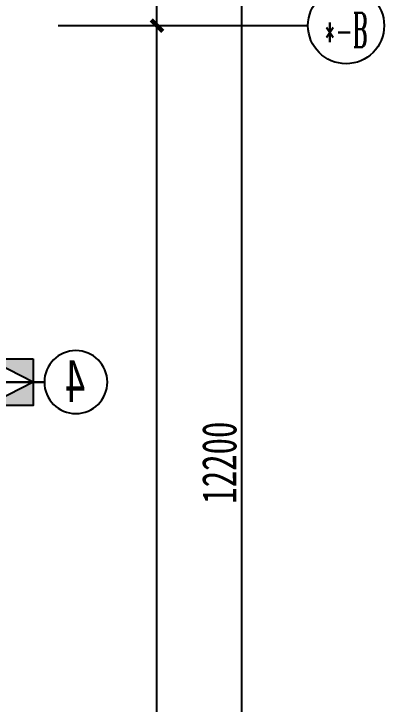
# Model space of a CAD drawing. Extents: x -255202 to 66368, y -6372500 to 603.
# Drawn here: x 64759 to 66368, y -3260137 to -3257136 of the extents above; entities that cross this region are included whole.
import ezdxf
from ezdxf.enums import TextEntityAlignment as Align

# ---------------------------------------------------------------- set-up
doc = ezdxf.new("R2010")
doc.units = 0
doc.header["$LTSCALE"] = 10
doc.header["$MEASUREMENT"] = 0
doc.linetypes.add('HIDDEN', pattern=[0.375, 0.25, -0.125])
for name, color, linetype in [('A-DIM（轴号轴线尺寸）', 3, 'Continuous'), ('AXIS_TEXT', 7, 'Continuous'), ('DIM【标注】', 149, 'Continuous'), ('J-空调外机', 48, 'HIDDEN'), ('孔洞', 53, 'Continuous')]:
    doc.layers.add(name, color=color, linetype=linetype)
doc.styles.add('_TCH_AXIS', font='COMPLEX', dxfattribs={"bigfont": 'GBCBIG'})
doc.styles.add('COMPLEX', font='COMPLEX')
doc.styles.add('样式222', font='', dxfattribs={"width": 0.7})
doc.styles.get('样式222').set_extended_font_data('STXihei')
doc.dimstyles.new('DK-50', dxfattribs={"dimscale": 50, "dimtxt": 3, "dimasz": 1, "dimexe": 0.4, "dimexo": 0.4, "dimgap": 0.4, "dimtad": 1, "dimtoh": 1, "dimdec": 0, "dimrnd": 5, "dimdsep": 46, "dimtxsty": '样式222', "dimblk": 'ARCHTICK', "dimcen": 3, "dimdle": 0.4, "dimclrd": 149, "dimclre": 149, "dimclrt": 149, "dimadec": 0, "dimazin": 0, "dimtfac": 1, "dimtdec": 0, "dimtix": 1, "dimtmove": 2, "dimatfit": 3, "dimldrblk": 'ARCHTICK', "dimfxl": 3, "dimfxlon": 1, "dimtvp": 1, "dimtolj": 1, "dimtzin": 0, "dimarcsym": 0})

# ---------------------------------------------------------------- blocks, each defined once
blk = doc.blocks.new('排气扇孔洞')
blk.add_wipeout([(289.7, -8794), (289.7, -8906.7), (509.7, -8906.7), (509.7, -8794)])
at = {"linetype": 'ByBlock'}
h = blk.add_hatch(color=48, dxfattribs=at)
h.paths.add_polyline_path([(399.7, -8794), (289.7, -8794), (289.7, -8850.3)])
h.paths.add_polyline_path([(289.7, -8850.3), (289.7, -8906.7), (399.7, -8906.7)])
at = {"color": 48, "linetype": 'ByBlock'}
for q in [(399.7, -8794), (399.7, -8906.7)]:
    blk.add_line((289.7, -8850.3), q, dxfattribs=at)
at = {"color": 48}
blk.add_lwpolyline([(289.7, -8794), (289.7, -8906.7), (509.7, -8906.7), (509.7, -8794)], close=True, dxfattribs=at)
at = {"color": 48, "const_width": 5}
blk.add_lwpolyline([(262.5, -8850.3), (556.6, -8850.3)], dxfattribs=at)
blk = doc.blocks.new('WEE')
at = {"layer": '孔洞', "color": 48, "linetype": 'ByBlock'}
blk.add_circle((-179863.9, -3323957.5, -6.9), 136.9, dxfattribs=at)
at = {"layer": '孔洞', "color": 48, "linetype": 'ByBlock', "xscale": 1.80468753947396, "yscale": 1.80468753947396, "zscale": 1.80468753947396}
blk.add_blockref('排气扇孔洞', (-180200.7, -3307985.8, -6.9), dxfattribs=at)
blk = doc.blocks.new('WWER')
at = {"layer": '孔洞', "color": 48, "style": '样式222', "width": 0.7}
blk.add_text('4', height=187.5, rotation=270, dxfattribs=at).set_placement((-203345.4, -3329622.1), align=Align.RIGHT)
at = {"layer": '孔洞', "linetype": 'ByBlock', "rotation": 270}
blk.add_blockref('WEE', (3120699.3, -3509438.3, 6.9), dxfattribs=at)
blk = doc.blocks.new('_AXISO')
blk.add_circle((0, 0), 0.5)
at = {"layer": 'AXIS_TEXT', "style": 'COMPLEX', "width": 1.041667}
blk.add_attdef('A', text='', height=0.56, dxfattribs=at).set_placement((-0.25, -0.28), (0.25, -0.28), align=Align.FIT)
blk = doc.blocks.new('_ArchTick')
at = {"color": 0, "linetype": 'ByBlock', "const_width": 0.4}
blk.add_lwpolyline([(-0.5, -0.5), (0.5, 0.5)], dxfattribs=at)
blk = doc.blocks.new('*D1164')
at = {"layer": 'Defpoints', "color": 0, "transparency": 16777216}
for p in [(-100980.6, -3184984.5), (-100182.6, -3184984.5), (-100980.6, -3197184.5)]:
    blk.add_point(p, dxfattribs=at)
at = {"layer": 'DIM【标注】', "color": 149, "lineweight": -2, "transparency": 16777216}
for p, q in [((-100332.6, -3184984.5), (-100162.6, -3184984.5)), ((-100182.6, -3197204.5), (-100182.6, -3184964.5)), ((-100332.6, -3197184.5), (-100162.6, -3197184.5))]:
    blk.add_line(p, q, dxfattribs=at)
at = {"layer": 'DIM【标注】', "color": 149, "lineweight": -2, "transparency": 16777216, "xscale": 50, "yscale": 50, "zscale": 50}
for p, rotation in [((-100182.6, -3184984.5), 90), ((-100182.6, -3197184.5), 270)]:
    blk.add_blockref('_ArchTick', p, dxfattribs=dict(at, rotation=rotation))
at = {"layer": 'DIM【标注】', "color": 149, "transparency": 16777216, "insert": (-100279.4, -3191084.5), "char_height": 150, "attachment_point": 5, "rotation": 90, "style": '样式222'}
blk.add_mtext('\\A1;12200', dxfattribs=at)
blk = doc.blocks.new('*D1165')
at = {"layer": 'Defpoints', "color": 0, "transparency": 16777216}
for p in [(-100980.6, -3189184.5), (-100551.3, -3189184.5), (-100980.6, -3197184.5)]:
    blk.add_point(p, dxfattribs=at)
at = {"layer": 'DIM【标注】', "color": 149, "lineweight": -2, "transparency": 16777216}
for p, q in [((-100551.3, -3197204.5), (-100551.3, -3189164.5)), ((-100701.3, -3189184.5), (-100531.3, -3189184.5)), ((-100701.3, -3197184.5), (-100531.3, -3197184.5))]:
    blk.add_line(p, q, dxfattribs=at)
at = {"layer": 'DIM【标注】', "color": 149, "lineweight": -2, "transparency": 16777216, "xscale": 50, "yscale": 50, "zscale": 50}
for p, rotation in [((-100551.3, -3189184.5), 90), ((-100551.3, -3197184.5), 270)]:
    blk.add_blockref('_ArchTick', p, dxfattribs=dict(at, rotation=rotation))
at = {"layer": 'DIM【标注】', "color": 149, "transparency": 16777216, "insert": (-100648.1, -3193184.5), "char_height": 150, "attachment_point": 5, "rotation": 90, "style": '样式222'}
blk.add_mtext('\\A1;8000', dxfattribs=at)
blk = doc.blocks.new('*D1166')
at = {"layer": 'Defpoints', "color": 0, "transparency": 16777216}
for p in [(-100980.6, -3187084.5), (-100551.3, -3187084.5), (-100980.6, -3189184.5)]:
    blk.add_point(p, dxfattribs=at)
at = {"layer": 'DIM【标注】', "color": 149, "lineweight": -2, "transparency": 16777216}
for p, q in [((-100551.3, -3189204.5), (-100551.3, -3187064.5)), ((-100701.3, -3187084.5), (-100531.3, -3187084.5)), ((-100701.3, -3189184.5), (-100531.3, -3189184.5))]:
    blk.add_line(p, q, dxfattribs=at)
at = {"layer": 'DIM【标注】', "color": 149, "lineweight": -2, "transparency": 16777216, "xscale": 50, "yscale": 50, "zscale": 50}
for p, rotation in [((-100551.3, -3187084.5), 90), ((-100551.3, -3189184.5), 270)]:
    blk.add_blockref('_ArchTick', p, dxfattribs=dict(at, rotation=rotation))
at = {"layer": 'DIM【标注】', "color": 149, "transparency": 16777216, "insert": (-100648.1, -3188134.5), "char_height": 150, "attachment_point": 5, "rotation": 90, "style": '样式222'}
blk.add_mtext('\\A1;2100', dxfattribs=at)
blk = doc.blocks.new('bz2')
at = {"layer": 'DIM【标注】'}
blk.add_line((-100980.6, -3189184.5), (-99894.7, -3189184.5), dxfattribs=at)
ref = blk.add_blockref('_AXISO', (-99729.1, -3189184.5), dxfattribs=dict(at, xscale=331.2, yscale=331.2, zscale=331.2))
ref.add_attrib('A', '*-B', dxfattribs={"layer": 'A-DIM（轴号轴线尺寸）', "height": 150, "style": '_TCH_AXIS', "width": 0.444571}).set_placement((-99822.7, -3189278.2), (-99635.4, -3189278.2), align=Align.FIT)
for p1, p2, distance, picture, middle in [((-100980.6, -3197184.5), (-100980.6, -3184984.5), -798.1, '*D1164', (-100279.4, -3191084.5)), ((-100980.6, -3189184.5), (-100980.6, -3187084.5), -429.4, '*D1166', (-100648.1, -3188134.5)), ((-100980.6, -3197184.5), (-100980.6, -3189184.5), -429.4, '*D1165', (-100648.1, -3193184.5))]:
    dim = blk.add_aligned_dim(p1=p1, p2=p2, distance=distance, dimstyle='DK-50', dxfattribs=at)
    dim.commit()
    dim.dimension.update_dxf_attribs({"geometry": picture, "text_midpoint": middle})

msp = doc.modelspace()

# ---------------------------------------------------------------- block references
at = {"layer": 'J-空调外机', "linetype": 'ByBlock', "xscale": -1, "rotation": 270}
msp.add_blockref('WWER', (3394602.5, -3055478.4), dxfattribs=at)

# ---------------------------------------------------------------- next in the draw order: block references
at = {"layer": 'DIM【标注】'}
msp.add_blockref('bz2', (165931.7, -68002.5), dxfattribs=at)

doc.saveas('drawing.dxf')
